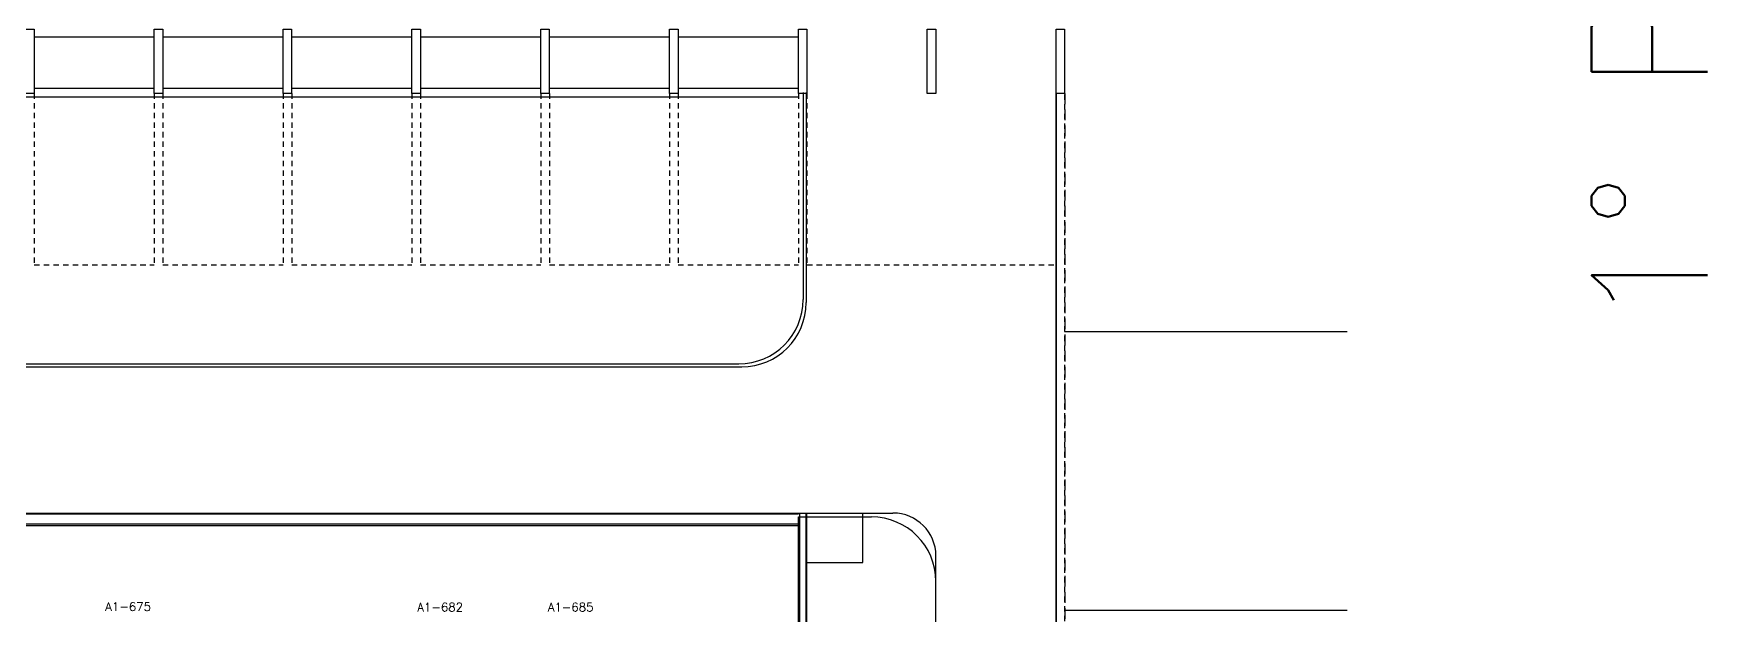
# Model space of a CAD drawing. Header units: millimetres. Extents: x 2308 to 2568, y 1142 to 1238.
# Drawn here: x 2528.62 to 2567.6, y 1171.89 to 1185.43 of the extents above; entities that cross this region are included whole.
import ezdxf

# ---------------------------------------------------------------- set-up
doc = ezdxf.new("R2010")
doc.units = ezdxf.units.MM
doc.linetypes.add('HIDDEN', pattern=[0.375, 0.25, -0.125])
doc.linetypes.add('HIDDEN2', pattern=[0.1875, 0.125, -0.0625])
for name, color, linetype in [('ALV', 2, 'Continuous'), ('AR-ALV-CRT', 2, 'Continuous'), ('AR-ALV-VT2', 2, 'Continuous'), ('AR-COB-PRJ', 1, 'HIDDEN'), ('AR-PIS', 1, 'Continuous'), ('AR-PIS-DSN', 1, 'Continuous'), ('ESTR', 3, 'Continuous'), ('PISO', 1, 'Continuous'), ('PROJ', 1, 'HIDDEN2'), ('TEXTO-ENDEREÇO', 2, 'Continuous'), ('TXT-IDENTIFICAÇÃO', 4, 'Continuous')]:
    doc.layers.add(name, color=color, linetype=linetype)
doc.styles.add('UNB-100', font='simplex.shx', dxfattribs={"height": 0.2})
doc.styles.add('UNB-100-1', font='simplex.shx', dxfattribs={"height": 0.2})

# ---------------------------------------------------------------- blocks, each defined once
blk = doc.blocks.new('PILAR-SLN')
blk.add_lwpolyline([(0.197, -42.97), (0.197, -44.47), (-0.003, -44.47), (-0.003, -42.97)], close=True)

msp = doc.modelspace()

# ---------------------------------------------------------------- linework, layer by layer
at = {"layer": 'ALV'}
for p, q in [((2330.454, 1174.25), (2546.629, 1174.25)), ((2546.629, 1156.005), (2546.629, 1174.25)), ((2330.454, 1174), (2546.429, 1174)), ((2546.429, 1156.005), (2546.429, 1174.162))]:
    msp.add_line(p, q, dxfattribs=at)
at = {"layer": 'AR-ALV-CRT'}
msp.add_lwpolyline([(2546.456, 1156.03), (2546.606, 1156.03), (2546.606, 1174.239), (2546.456, 1174.239)], close=True, dxfattribs=at)
at = {"layer": 'AR-ALV-VT2'}
for p, q in [((2444.531, 1174.236), (2546.431, 1174.236)), ((2444.531, 1173.966), (2546.431, 1173.966))]:
    msp.add_line(p, q, dxfattribs=at)
at = {"layer": 'AR-COB-PRJ'}
for p, q in [((2552.431, 1184.037), (2552.431, 1179.968)), ((2552.631, 1184.037), (2552.631, 1156.005))]:
    msp.add_line(p, q, dxfattribs=at)
at = {"layer": 'AR-PIS'}
for p, q in [((2546.631, 1174.253), (2548.631, 1174.253)), ((2547.931, 1173.103), (2547.931, 1174.253)), ((2546.631, 1173.103), (2547.931, 1173.103)), ((2549.631, 1156.085), (2549.631, 1173.253)), ((2549.631, 1156.085), (2549.631, 1173.253))]:
    msp.add_line(p, q, dxfattribs=at)
msp.add_arc((2548.631, 1173.253), 1, 0, 90, dxfattribs=at)
at = {"layer": 'AR-PIS-DSN'}
msp.add_lwpolyline([(2552.431, 1156.005), (2552.431, 1184.037)], dxfattribs=at)
at = {"layer": 'PISO'}
for p, q in [((2528.629, 1185.359), (2531.429, 1185.359)), ((2531.629, 1185.359), (2534.429, 1185.359)), ((2534.629, 1185.359), (2537.429, 1185.359)), ((2537.629, 1185.359), (2540.429, 1185.359)), ((2540.629, 1185.359), (2543.429, 1185.359)), ((2543.629, 1185.359), (2546.429, 1185.359)), ((2513.629, 1183.959), (2546.429, 1183.959)), ((2528.629, 1184.159), (2531.429, 1184.159)), ((2531.629, 1184.159), (2534.429, 1184.159)), ((2534.629, 1184.159), (2537.429, 1184.159)), ((2537.629, 1184.159), (2540.429, 1184.159)), ((2540.629, 1184.159), (2543.429, 1184.159)), ((2543.629, 1184.159), (2546.429, 1184.159)), ((2546.539, 1184.061), (2546.539, 1179.231)), ((2546.609, 1184.061), (2546.609, 1179.161)), ((2552.429, 1184.009), (2552.429, 1156.005)), ((2552.629, 1178.486), (2559.21, 1178.486)), ((2515.069, 1177.731), (2545.039, 1177.731)), ((2514.999, 1177.661), (2545.109, 1177.661)), ((2546.429, 1174.162), (2548.129, 1174.162)), ((2549.629, 1156.005), (2549.629, 1172.662)), ((2552.629, 1171.986), (2559.21, 1171.986))]:
    msp.add_line(p, q, dxfattribs=at)
for centre, start, end in [((2545.039, 1179.231), 270, 0), ((2545.109, 1179.161), 270, 0), ((2548.129, 1172.662), 0, 90)]:
    msp.add_arc(centre, 1.5, start, end, dxfattribs=at)
at = {"layer": 'PROJ'}
for p, q in [((2528.629, 1184.037), (2528.629, 1180.037)), ((2531.429, 1184.037), (2531.429, 1180.037)), ((2531.629, 1184.037), (2531.629, 1180.037)), ((2534.429, 1184.037), (2534.429, 1180.037)), ((2534.629, 1184.037), (2534.629, 1180.037)), ((2537.429, 1184.037), (2537.429, 1180.037)), ((2537.629, 1184.037), (2537.629, 1180.037)), ((2540.429, 1184.037), (2540.429, 1180.037)), ((2540.629, 1184.037), (2540.629, 1180.037)), ((2543.429, 1184.037), (2543.429, 1180.037)), ((2543.629, 1184.037), (2543.629, 1180.037)), ((2546.429, 1184.037), (2546.429, 1180.037)), ((2546.629, 1184.037), (2546.629, 1180.037)), ((2552.629, 1184.009), (2552.629, 1156.005)), ((2528.629, 1180.037), (2531.429, 1180.037)), ((2531.629, 1180.037), (2534.429, 1180.037)), ((2534.629, 1180.037), (2537.429, 1180.037)), ((2537.629, 1180.037), (2540.429, 1180.037)), ((2540.629, 1180.037), (2543.429, 1180.037)), ((2543.629, 1180.037), (2546.429, 1180.037)), ((2546.629, 1180.037), (2552.429, 1180.037))]:
    msp.add_line(p, q, dxfattribs=at)

# ---------------------------------------------------------------- block references
at = {"layer": 'ESTR'}
for p in [(2528.431, 1228.506), (2531.431, 1228.506), (2534.431, 1228.506), (2537.431, 1228.506), (2540.431, 1228.506), (2543.431, 1228.506), (2546.431, 1228.506), (2546.431, 1228.506), (2549.431, 1228.506), (2552.431, 1228.506)]:
    msp.add_blockref('PILAR-SLN', p, dxfattribs=at)

# ---------------------------------------------------------------- texts
at = {"layer": 'TEXTO-ENDEREÇO', "style": 'UNB-100-1'}
for s, p in [('A1-675', (2530.288, 1171.971)), ('A1-682', (2537.554, 1171.96)), ('A1-685', (2540.594, 1171.96))]:
    msp.add_text(s, height=0.2, dxfattribs=at).set_placement(p)
at = {"layer": 'TXT-IDENTIFICAÇÃO', "color": 4, "style": 'UNB-100'}
msp.add_text('1° PAVIMENTO', height=2.7, rotation=90, dxfattribs=at).set_placement((2567.6, 1178.523))

doc.saveas('drawing.dxf')
